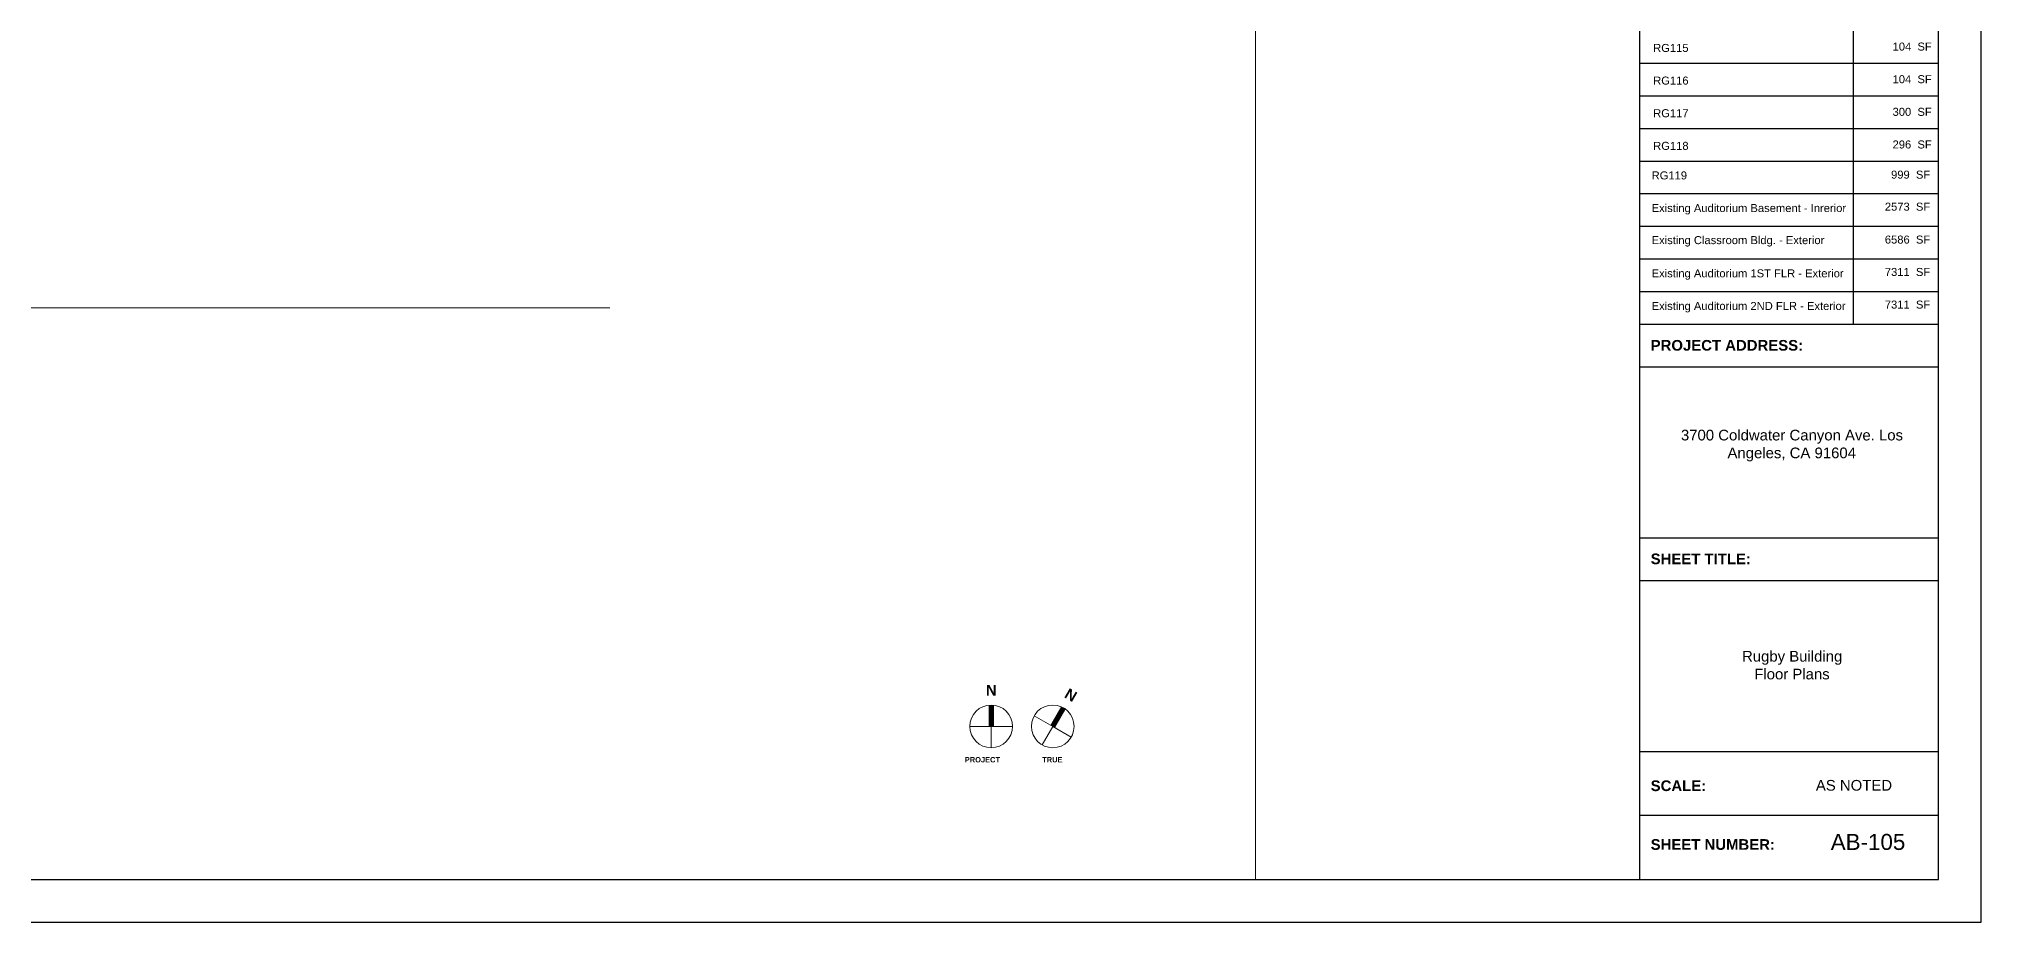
# Model space of a CAD drawing. Header units: inches. Extents: x -2078 to 106214, y -964 to 6385.
# Drawn here: x 30118 to 31574, y 2929 to 3590 of the extents above; entities that cross this region are included whole.
import ezdxf

# ---------------------------------------------------------------- set-up
doc = ezdxf.new("R2010")
doc.units = ezdxf.units.IN
doc.header["$MEASUREMENT"] = 0
for name, color, linetype, lineweight in [('A-ANNO', 2, 'Continuous', 5), ('A-DETAIL-2', 20, 'Continuous', 25), ('A-DETAIL-3', 40, 'Continuous', 15)]:
    doc.layers.add(name, color=color, linetype=linetype, lineweight=lineweight)
doc.layers.add('A-TB', color=7, linetype='Continuous')
doc.styles.add('Arial_3', font='arial.ttf', dxfattribs={"height": 0.125})
doc.styles.add('Arial_4', font='arial.ttf', dxfattribs={"height": 3})
doc.styles.add('Arial_5', font='arial.ttf', dxfattribs={"height": 0.09375})
doc.styles.add('Arial_B_2', font='arialbd.ttf', dxfattribs={"height": 0.125})
doc.styles.add('Arial_B_3', font='arialbd.ttf', dxfattribs={"height": 0.0625})

# ---------------------------------------------------------------- blocks, each defined once
blk = doc.blocks.new('JC_TB_48x36 - JC_TB_4836-1441736-Floor Plans')
at = {"layer": 'A-TB'}
for p, q in [((47.997, -11.988), (47.997, 24.012)), ((47.497, -11.488), (47.497, 23.512)), ((43.997, -4.988), (47.497, -4.988)), ((43.997, -5.488), (47.497, -5.488)), ((43.997, -7.488), (47.497, -7.488)), ((43.997, -7.988), (47.497, -7.988)), ((43.997, -9.988), (47.497, -9.988)), ((47.497, -10.738), (43.997, -10.738)), ((0.747, -11.488), (47.497, -11.488)), ((-0.003, -11.988), (47.997, -11.988))]:
    blk.add_line(p, q, dxfattribs=at)
at = {"layer": 'A-TB', "char_height": 0.125, "attachment_point": 1, "bg_fill": 3, "box_fill_scale": 1.25, "bg_fill_color": 256, "bg_fill_true_color": 13158600, "bg_fill_transparency": 0}
for s, insert, width, style in [('PROJECT ADDRESS:', (44.126, -5.172), 2.14941, 'Arial_B_2'), ('SHEET TITLE:', (44.126, -7.672), 1.42031, 'Arial_B_2'), ('SCALE:', (44.126, -10.328), 0.77959, 'Arial_B_2'), ('AS NOTED', (46.061, -10.323), 1.08259, 'Arial_3'), ('SHEET NUMBER:', (44.126, -11.016), 1.76434, 'Arial_B_2')]:
    blk.add_mtext(s, dxfattribs=dict(at, insert=insert, width=width, style=style))
at = {"layer": 'A-TB'}
blk.add_line((43.997, 23.512), (43.997, -11.488), dxfattribs=at)
blk = doc.blocks.new('north arrow - north arrow-1258243-Floor Plans')
at = {"layer": 'A-ANNO'}
h = blk.add_hatch(color=256, dxfattribs=at)
edge = h.paths.add_edge_path()
edge.add_line((0.031, 0), (-0.031, 0))
edge.add_line((-0.031, 0), (-0.031, 0.248))
edge.add_arc((0, 0), 0.25, 82.8192, 97.1808, ccw=False)
edge.add_line((0.031, 0.248), (0.031, 0))
at = {"layer": 'A-ANNO', "lineweight": 20}
for q in [(-0.25, 0), (0.25, 0), (0, -0.25)]:
    blk.add_line((0, 0), q, dxfattribs=at)
at = {"layer": 'A-ANNO'}
blk.add_circle((0, 0), 0.25, dxfattribs=at)
at = {"layer": 'A-ANNO', "insert": (-0.062, 0.486), "char_height": 0.125, "width": 0.1515, "attachment_point": 1, "style": 'Arial_B_2', "bg_fill": 3, "box_fill_scale": 1.25, "bg_fill_color": 256, "bg_fill_true_color": 13158600, "bg_fill_transparency": 0}
blk.add_mtext('\\fArial|b1|i0|c0|p34|;N', dxfattribs=at)

msp = doc.modelspace()

# ---------------------------------------------------------------- linework, layer by layer
at = {"layer": 'A-DETAIL-3', "lineweight": 9}
msp.add_line((31029.88, 5200.663), (31029.88, 2960.663), dxfattribs=at)

# ---------------------------------------------------------------- texts
at = {"layer": 'A-ANNO', "char_height": 4, "attachment_point": 1, "style": 'Arial_B_3'}
for s, insert, width in [('PROJECT', (30811.974, 3052.349), 32.724), ('TRUE', (30870.007, 3052.349), 18.988)]:
    msp.add_mtext(s, dxfattribs=dict(at, insert=insert, width=width))
at = {"layer": 'A-TB', "attachment_point": 1, "bg_fill": 3, "box_fill_scale": 1.25, "bg_fill_color": 256, "bg_fill_true_color": 13158600, "bg_fill_transparency": 0}
for s, insert, char_height, width, style in [('\\pi4.76755;3700 Coldwater Canyon Ave. Los \\P\\pi39.68433;Angeles, CA 91604', (31344.06, 3297.59), 8, 175.134, 'Arial_3'), ('AB-105', (31461.12, 2994.751), 12, 67.872, 'Arial_4')]:
    msp.add_mtext(s, dxfattribs=dict(at, insert=insert, char_height=char_height, width=width, style=style))

# ---------------------------------------------------------------- next in the draw order: block references
at = {"layer": 'A-TB', "xscale": 64, "yscale": 64, "zscale": 64}
msp.add_blockref('JC_TB_48x36 - JC_TB_4836-1441736-Floor Plans', (28502.08, 3695.863), dxfattribs=at)

# ---------------------------------------------------------------- next in the draw order: linework, layer by layer
at = {"layer": 'A-ANNO'}
msp.add_line((29036.101, 3388.932), (30545.872, 3388.932), dxfattribs=at)
at = {"layer": 'A-DETAIL-2'}
for p, q in [((31477.88, 3959.042), (31477.88, 3376.663)), ((31317.88, 3572.308), (31541.88, 3572.308)), ((31317.88, 3547.853), (31541.88, 3547.853)), ((31317.88, 3523.397), (31541.88, 3523.397)), ((31317.88, 3498.941), (31541.88, 3498.941)), ((31317.88, 3474.486), (31541.88, 3474.486)), ((31317.88, 3450.03), (31541.88, 3450.03)), ((31317.88, 3425.574), (31541.88, 3425.574)), ((31317.88, 3401.119), (31541.88, 3401.119))]:
    msp.add_line(p, q, dxfattribs=at)
at = {"layer": 'A-DETAIL-3', "lineweight": 9}
for p, q in [((31317.88, 3991.042), (31317.88, 3376.663)), ((31541.88, 3376.663), (31541.88, 3991.042))]:
    msp.add_line(p, q, dxfattribs=at)

# ---------------------------------------------------------------- next in the draw order: block references
at = {"layer": 'A-ANNO', "xscale": 64, "yscale": 64, "zscale": 64}
msp.add_blockref('north arrow - north arrow-1258243-Floor Plans', (30831.77, 3075.355), dxfattribs=at)
at = {"layer": 'A-ANNO', "xscale": 64, "yscale": 64, "zscale": 64, "rotation": 329.9999999999996}
msp.add_blockref('north arrow - north arrow-1258243-Floor Plans', (30877.904, 3075.355), dxfattribs=at)

# ---------------------------------------------------------------- next in the draw order: texts
at = {"layer": 'A-ANNO', "char_height": 6, "attachment_point": 1, "style": 'Arial_5'}
for s, insert, width in [('RG115', (31327.998, 3586.674), 162.206), ('104  SF', (31507.481, 3587.714), 35.754), ('RG116', (31327.998, 3562.218), 162.206), ('104  SF', (31507.481, 3563.258), 35.754), ('300  SF', (31507.481, 3538.802), 35.754), ('RG117', (31327.998, 3537.762), 114.13), ('RG118', (31327.998, 3513.307), 114.13), ('296  SF', (31507.481, 3514.347), 35.754), ('RG119', (31326.863, 3491.163), 89.486), ('999  SF', (31506.346, 3491.748), 35.754), ('Existing Auditorium Basement - Inrerior', (31326.863, 3466.708), 162.35348), ('2573  SF', (31501.679, 3467.748), 41.41), ('Existing Classroom Bldg. - Exterior', (31326.863, 3442.67), 134.02933), ('6586  SF', (31501.679, 3443.081), 41.41), ('Existing Auditorium 1ST FLR - Exterior', (31326.863, 3417.796), 147.74361), ('7311  SF', (31501.679, 3418.836), 41.41), ('Existing Auditorium 2ND FLR - Exterior', (31326.863, 3393.341), 159.49175), ('7311  SF', (31501.679, 3394.381), 41.41)]:
    msp.add_mtext(s, dxfattribs=dict(at, insert=insert, width=width))
at = {"layer": 'A-TB', "insert": (31386.75, 3131.883), "char_height": 8, "width": 89.2972, "attachment_point": 1, "style": 'Arial_4', "bg_fill": 3, "box_fill_scale": 1.25, "bg_fill_color": 256, "bg_fill_true_color": 13158600, "bg_fill_transparency": 0}
msp.add_mtext('\\pi7.8737;Rugby Building\\P\\pi17.06061;Floor Plans', dxfattribs=at)

doc.saveas('drawing.dxf')
